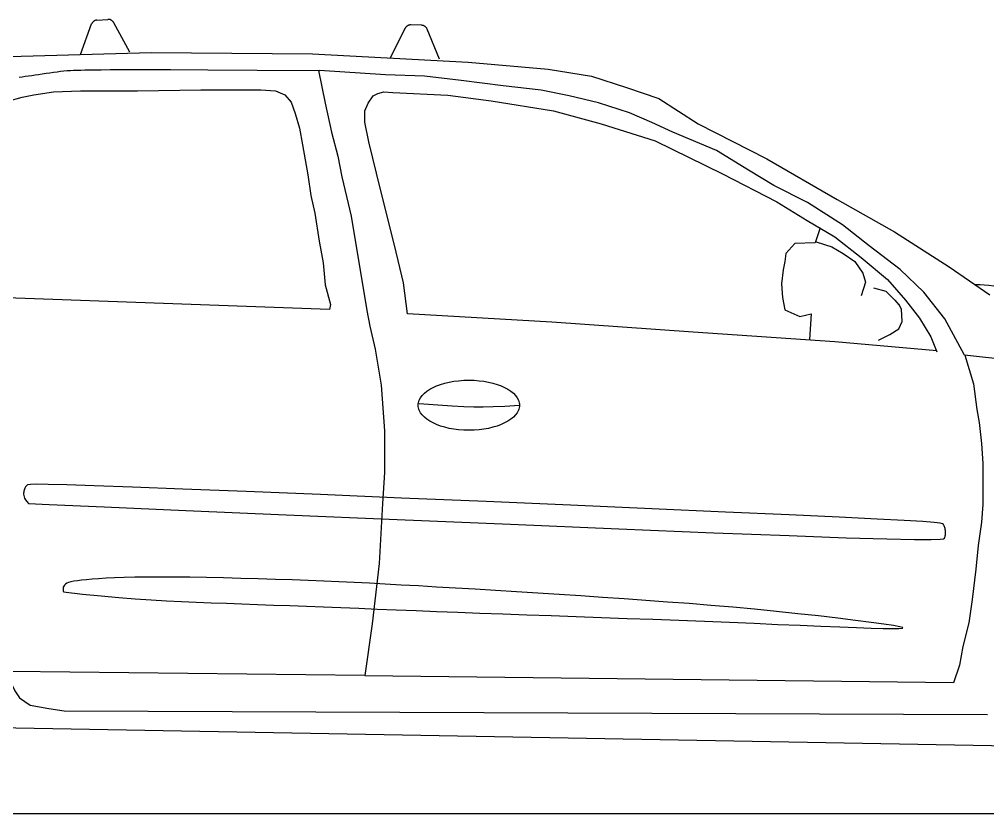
# Model space of a CAD drawing. Header units: millimetres. Extents: x 2167 to 3245, y -1353 to -1105.
# Drawn here: x 2920.1 to 3080, y -1353.4 to -1222.1 of the extents above; entities that cross this region are included whole.
import ezdxf

# ---------------------------------------------------------------- set-up
doc = ezdxf.new("R2010")
doc.units = ezdxf.units.MM
doc.linetypes.add('Amconstr', pattern=[9999, 9999, 0])
doc.layers.get('0').update_dxf_attribs({"linetype": 'Amconstr'})

msp = doc.modelspace()

# ---------------------------------------------------------------- linework, layer by layer
at = {"color": 2}
msp.add_line((2255.01, -1353.38), (3245.42, -1353.38), dxfattribs=at)
for points in [[(2930.13, -1227.91), (2932, -1222.87, -0.297075), (2932.88, -1222.22), (2934.68, -1222.11, -0.292293), (2935.62, -1222.63), (2938.23, -1227.46)], [(2989.45, -1228.7), (2987.43, -1223.71, 0.297075), (2986.53, -1223.09), (2984.72, -1223.03, 0.292293), (2983.8, -1223.58), (2981.34, -1228.49)]]:
    msp.add_lwpolyline(points, format="xyb", dxfattribs=at)
for points in [[(2887.3, -1230.61), (2899.43, -1229.42), (2918.43, -1228.26), (2941.83, -1227.57), (2968.48, -1227.8), (2994.2, -1229.19), (3007.41, -1230.34), (3014.59, -1231.5), (3020.39, -1233.36), (3025.72, -1235.21), (3032.2, -1239.38), (3043.56, -1245.17), (3055.15, -1251.89), (3064.65, -1257.21), (3073.68, -1263), (3080.4, -1267.64)], [(2969.49, -1230.58), (2970.6, -1235.97), (2971.63, -1240.77), (2972.66, -1244.71), (2973.35, -1248.14), (2974.89, -1254.65), (2977.46, -1270.25), (2977.98, -1272.82), (2978.83, -1276.59), (2979.86, -1282.59), (2980.38, -1290.13), (2980.38, -1296.98), (2980.03, -1302.12), (2979.52, -1312.06), (2978.32, -1322), (2977.12, -1330.57), (2918.66, -1329.89)], [(2920.03, -1231.66), (2920.51, -1231.59), (2921.02, -1231.52), (2921.54, -1231.45), (2922.09, -1231.37), (2922.66, -1231.29), (2923.24, -1231.2), (2923.85, -1231.11), (2924.46, -1231.02), (2925.07, -1230.93), (2925.68, -1230.84), (2926.28, -1230.76), (2926.87, -1230.69), (2927.43, -1230.63), (2927.96, -1230.58), (2928.49, -1230.55), (2929.02, -1230.52), (2929.59, -1230.5), (2930.2, -1230.49), (2930.88, -1230.47), (2931.65, -1230.46), (2932.53, -1230.45), (2933.58, -1230.43), (2935.06, -1230.41), (2937.26, -1230.4), (2940.49, -1230.4), (2945.04, -1230.41), (2951.22, -1230.44), (2959.32, -1230.49), (2969.64, -1230.58)], [(3094.54, -1279.68), (3076.23, -1277.6), (3072.99, -1271.58), (3069.51, -1267.17), (3065.57, -1263.47), (3060.47, -1259.53), (3056.07, -1256.06), (3050.28, -1252.35), (3044.72, -1249.57), (3040.55, -1247.02), (3035.22, -1243.78), (3028.03, -1240.77), (3024.56, -1239.15), (3020.85, -1237.53), (3015.75, -1235.9), (3010.89, -1234.75), (3006.25, -1233.82), (3000, -1233.12), (2993.04, -1232.2), (2987.02, -1231.5), (2980.53, -1231.27), (2969.64, -1230.58)], [(2918.14, -1235.63), (2920.54, -1234.94), (2922.43, -1234.6), (2925.69, -1234.09), (2930.14, -1233.92), (2939.57, -1233.92), (2950.03, -1233.74), (2959.97, -1233.74), (2962.37, -1233.92), (2963.92, -1234.6), (2964.95, -1235.8), (2965.63, -1237.69), (2966.32, -1240.09), (2966.83, -1242.83), (2967.69, -1247.8), (2968.2, -1251.22), (2968.89, -1254.14), (2969.57, -1258.77), (2970.26, -1262.36), (2970.6, -1265.96), (2971.46, -1269.22), (2971.29, -1270.08), (2971.29, -1270.08), (2900.65, -1267.51)], [(3071.62, -1276.9), (3054.81, -1275.41), (3031.36, -1273.79), (3008.04, -1272.16), (2984.19, -1270.8), (2983.51, -1265.66), (2982.02, -1259.42), (2979.71, -1250.21), (2977.82, -1242.35), (2977.14, -1239.1), (2977.14, -1237.2), (2977.68, -1235.98), (2978.49, -1234.76), (2979.31, -1234.35), (2980.26, -1234.08), (2981.75, -1234.22), (2990.83, -1234.62), (2998.01, -1235.57), (3008.32, -1237.2), (3016.18, -1239.37), (3025.12, -1242.21), (3036.24, -1247.63), (3045.19, -1252.24), (3050.2, -1255.36), (3054.81, -1258.07), (3059.15, -1261.45), (3063.49, -1265.11), (3066.47, -1268.5), (3068.77, -1271.48), (3070.67, -1274.6), (3071.62, -1277.04)], [(3097.17, -1270.71), (3093.95, -1269.43), (3091.9, -1268.66), (3090.13, -1268.05), (3088.6, -1267.58), (3087.25, -1267.22), (3086.06, -1266.95), (3084.97, -1266.74), (3083.94, -1266.57), (3082.94, -1266.43), (3081.97, -1266.3), (3081.06, -1266.2), (3080.22, -1266.11), (3079.47, -1266.05), (3078.82, -1266), (3078.29, -1265.97), (3077.97, -1265.96)], [(3076.25, -1277.6), (3077.69, -1282.33), (3078.27, -1286.6), (3078.66, -1288.73), (3079.04, -1292.22), (3079.24, -1295.51), (3079.24, -1299), (3079.24, -1302.29), (3079.04, -1305.2), (3078.46, -1309.07), (3078.07, -1312.95), (3077.49, -1317.99), (3076.91, -1321.86), (3075.94, -1325.74), (3075.36, -1328.84), (3074.39, -1331.75), (2977.12, -1330.58)], [(2921.59, -1302.11), (2924.97, -1302.26), (2934.07, -1302.66), (2947.56, -1303.25), (2964.13, -1303.97), (2982.46, -1304.76), (3001.22, -1305.55), (3019.11, -1306.3), (3034.8, -1306.95), (3047.26, -1307.43), (3056.65, -1307.77), (3063.4, -1307.98), (3067.94, -1308.08), (3070.73, -1308.09), (3072.19, -1308.04), (3072.77, -1307.95), (3072.9, -1307.83), (3072.95, -1307.7), (3073, -1307.57), (3073.03, -1307.44), (3073.06, -1307.3), (3073.08, -1307.16), (3073.09, -1307.02), (3073.09, -1306.87), (3073.08, -1306.72), (3073.07, -1306.57), (3073.04, -1306.42), (3073, -1306.26), (3072.95, -1306.11), (3072.9, -1305.97), (3072.85, -1305.83), (3072.78, -1305.7), (3072.72, -1305.58), (3072.6, -1305.48), (3072.18, -1305.37), (3071.18, -1305.25), (3069.31, -1305.11), (3066.27, -1304.92), (3061.77, -1304.69), (3055.52, -1304.38), (3047.23, -1304), (3036.75, -1303.53), (3024.53, -1302.99), (3011.14, -1302.41), (2997.17, -1301.81), (2983.19, -1301.22), (2969.79, -1300.66), (2957.55, -1300.15), (2947.05, -1299.73), (2938.73, -1299.41), (2932.44, -1299.18), (2927.9, -1299.04), (2924.82, -1298.97), (2922.9, -1298.95), (2921.87, -1298.98), (2921.42, -1299.05), (2921.27, -1299.14), (2921.17, -1299.24), (2921.09, -1299.35), (2921.02, -1299.48), (2920.96, -1299.61), (2920.9, -1299.75), (2920.86, -1299.9), (2920.82, -1300.06), (2920.79, -1300.23), (2920.76, -1300.4), (2920.76, -1300.59), (2920.78, -1300.8), (2920.83, -1301.02), (2920.93, -1301.26), (2921.09, -1301.52), (2921.31, -1301.81), (2921.59, -1302.11)], [(2918.34, -1329.42), (2918.73, -1331.94), (2919.31, -1333.1), (2920.09, -1334.26), (2921.83, -1335.43), (2924.93, -1336.01), (2927.45, -1336.4), (3080.01, -1336.98)], [(2914.47, -1339.11), (3085.69, -1342.21)]]:
    msp.add_lwpolyline(points, dxfattribs=at)
for points in [[(3052.37, -1256.58), (3051.56, -1259.02), (3048.17, -1259.15), (3046.68, -1260.78), (3046.54, -1262.13), (3046.27, -1263.49), (3046, -1265.79), (3046.14, -1268.09), (3046.54, -1270.13), (3048.98, -1271.21), (3050.88, -1270.8), (3050.61, -1275)], [(3051.69, -1258.88), (3054.27, -1259.69), (3056.17, -1260.78), (3058.07, -1262.13), (3059.42, -1264.03), (3059.83, -1265.52), (3059.15, -1267.82)], [(3061.18, -1266.47), (3063.22, -1267.01), (3064.71, -1268.5), (3065.39, -1269.31)], [(3062, -1275.14), (3063.89, -1274.19), (3065.39, -1273.24), (3065.93, -1272.02), (3065.79, -1269.99), (3065.39, -1269.18)], [(2986.1, -1285.59), (2989.18, -1285.83), (2991.59, -1286), (2993.51, -1286.11), (2995.14, -1286.16), (2996.68, -1286.16), (2998.32, -1286.11), (3000.25, -1286.02), (3002.68, -1285.88)], [(2927.35, -1316.73), (2930.47, -1317.08), (2933.57, -1317.4), (2936.48, -1317.66), (2939.21, -1317.87), (2941.82, -1318.04), (2944.35, -1318.18), (2946.82, -1318.31), (2949.28, -1318.41), (2951.76, -1318.51), (2954.27, -1318.61), (2956.81, -1318.71), (2959.4, -1318.8), (2962.04, -1318.9), (2964.73, -1319), (2967.48, -1319.1), (2970.29, -1319.2), (2973.17, -1319.32), (2976.13, -1319.44), (2979.18, -1319.56), (2982.33, -1319.69), (2985.59, -1319.83), (2988.98, -1319.96), (2992.49, -1320.1), (2996.14, -1320.24), (2999.95, -1320.37), (3003.88, -1320.51), (3007.92, -1320.65), (3012.05, -1320.8), (3016.24, -1320.94), (3020.48, -1321.1), (3024.74, -1321.25), (3029, -1321.41), (3033.23, -1321.58), (3037.4, -1321.75), (3041.46, -1321.92), (3045.35, -1322.09), (3049.04, -1322.25), (3052.47, -1322.39), (3055.6, -1322.52), (3058.39, -1322.63), (3060.78, -1322.71), (3062.76, -1322.77), (3064.3, -1322.79), (3065.37, -1322.78), (3065.95, -1322.73), (3066.01, -1322.63), (3065.54, -1322.49), (3064.5, -1322.3), (3062.9, -1322.05), (3060.78, -1321.76), (3058.22, -1321.43), (3055.3, -1321.08), (3052.1, -1320.71), (3048.68, -1320.34), (3045.13, -1319.97), (3041.52, -1319.61), (3037.91, -1319.28), (3034.31, -1318.96), (3030.72, -1318.67), (3027.13, -1318.4), (3023.55, -1318.13), (3019.98, -1317.88), (3016.4, -1317.64), (3012.83, -1317.4), (3009.25, -1317.17), (3005.7, -1316.94), (3002.18, -1316.72), (2998.73, -1316.5), (2995.36, -1316.3), (2992.1, -1316.1), (2988.96, -1315.92), (2985.98, -1315.74), (2983.16, -1315.59), (2980.47, -1315.44), (2977.89, -1315.3), (2975.36, -1315.18), (2972.86, -1315.06), (2970.35, -1314.95), (2967.78, -1314.85), (2965.13, -1314.75), (2962.37, -1314.66), (2959.53, -1314.57), (2956.65, -1314.49), (2953.78, -1314.41), (2950.96, -1314.36), (2948.24, -1314.31), (2945.65, -1314.28), (2943.25, -1314.27), (2941.07, -1314.28), (2939.11, -1314.31), (2937.35, -1314.35), (2935.77, -1314.41), (2934.38, -1314.48), (2933.15, -1314.55), (2932.07, -1314.63), (2931.14, -1314.71), (2930.33, -1314.8), (2929.64, -1314.88), (2929.06, -1314.97), (2928.58, -1315.07), (2928.19, -1315.18), (2927.89, -1315.3), (2927.66, -1315.44), (2927.49, -1315.6), (2927.38, -1315.77), (2927.31, -1315.96), (2927.28, -1316.14), (2927.28, -1316.32), (2927.29, -1316.47), (2927.32, -1316.6), (2927.34, -1316.69), (2927.35, -1316.73)]]:
    msp.add_lwpolyline(points)
msp.add_ellipse((2994.32, -1285.88), major_axis=(-8.36, 0), ratio=0.495603)

doc.saveas('drawing.dxf')
